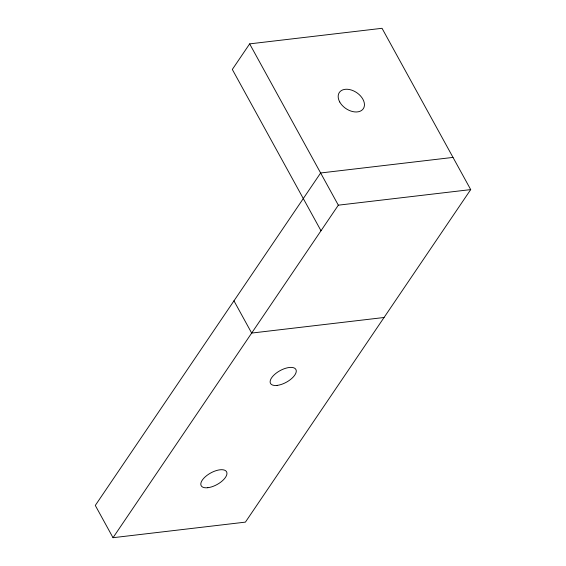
<?xml version="1.0" encoding="UTF-8"?>
<svg xmlns="http://www.w3.org/2000/svg" width="566" height="566" viewBox="0 0 566 566"><rect width="100%" height="100%" fill="white"/><g stroke="black" fill="none" stroke-linecap="round" stroke-linejoin="round"><path stroke-width="0.85" d="M453.012 157.405L320.632 172.977L95.293 505.438L113.023 537.7L245.403 522.128L470.707 189.603L382.036 28.3L249.656 43.872L232.322 69.448L321 230.751M113.023 537.7L338.327 205.175L470.707 189.603M384.052 317.498L251.672 333.07L233.942 300.808M249.656 43.872L338.327 205.175M277.135 385.396A14.475 6.594 -28.8 0 0 296.266 370.787A14.475 6.594 -28.8 0 0 276.201 373.143A14.475 6.594 -28.8 0 0 277.135 385.396M207.814 487.708A14.475 6.594 -28.8 0 0 226.945 473.098A14.475 6.594 -28.8 0 0 206.88 475.461A14.475 6.594 -28.8 0 0 207.814 487.708M339.727 101.972A14.475 9.622 34.1 0 0 362.481 109.705A14.475 9.622 34.1 0 0 351.727 90.15A14.475 9.622 34.1 0 0 339.727 101.972"/></g></svg>
